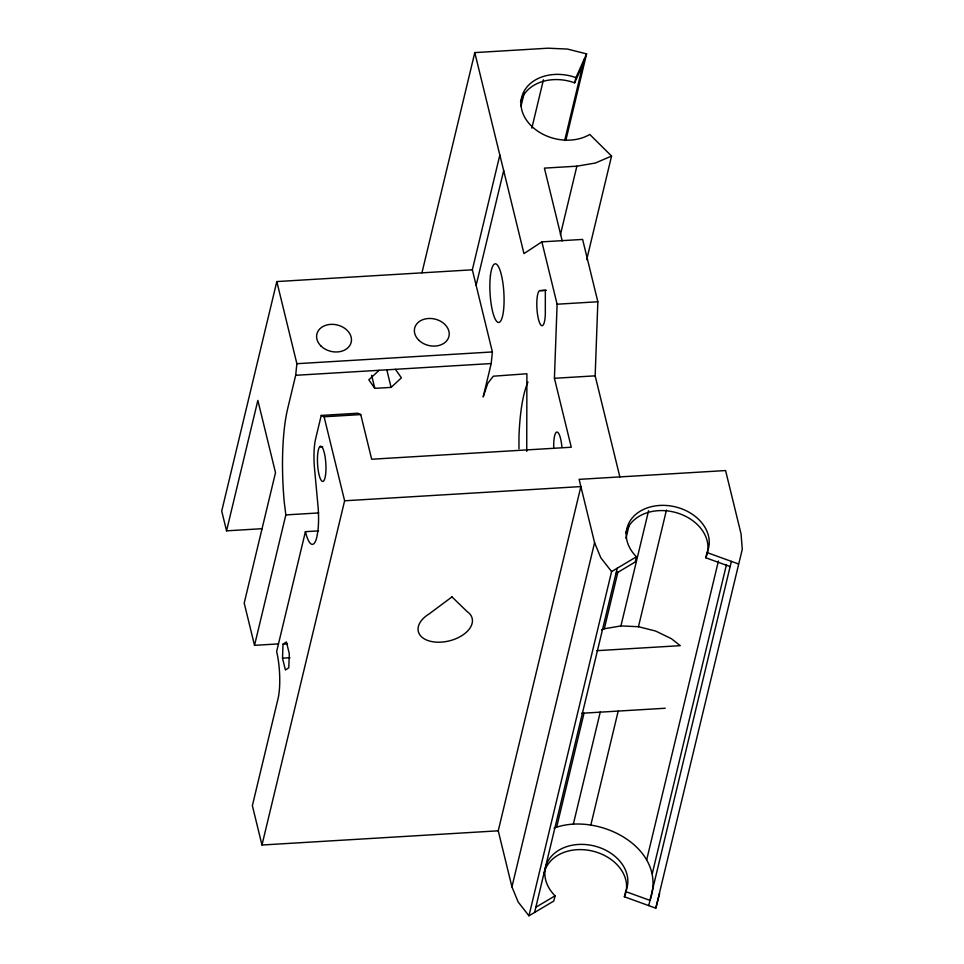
<?xml version="1.0" encoding="UTF-8"?>
<svg xmlns="http://www.w3.org/2000/svg" width="964" height="964" viewBox="0 0 964 964"><rect width="100%" height="100%" fill="white"/><g stroke="black" fill="none" stroke-linecap="round" stroke-linejoin="round"><path stroke-width="1.45" d="M518.957 448.79L518.981 436.343A100.762 23.69 86.6 0 1 527.971 382.057M526.73 451.393L526.898 373.767L493.279 376.201L487.736 383.431L483.181 396.951L491.206 363.548L492.399 351.944L472.336 269.812L499.834 155.083L474.794 52.61L548.046 48.2L567.495 49.068L586.594 53.9L565.94 139.949M282.512 658.183L283.018 644.157L286.416 641.928L289.308 653.737L288.79 667.775L285.404 670.004L282.512 658.183L289.959 657.737M261.979 845.018L344.618 500.786L580.882 486.579L498.243 830.811L261.979 845.018L252.363 805.675L278.03 698.755A33.62 7.905 86.6 0 0 276.632 651.592L305.419 531.67A33.62 7.905 86.6 0 0 316.855 537.068L317.927 530.73A33.583 7.893 86.6 0 0 317.975 505.835L314.529 468.528A31.908 7.507 86.6 0 1 315.614 438.897L321.241 415.436L357.897 413.231L360.753 414.58L371.67 459.238L571.266 447.236L554.421 378.298L557.108 304.214L541.876 241.868L582.605 239.421L597.849 301.756L595.162 375.839L619.852 476.915M278.403 643.904L254.52 645.338L285.838 514.909L284.272 502.28A100.762 23.69 86.6 0 1 287.658 408.712L295.683 375.309L296.876 363.705L276.813 281.572L472.336 269.812M276.813 281.572L221.72 511.065L226.552 530.839L262.377 528.682M226.552 530.839L257.858 400.409L275.511 472.649L244.205 603.09L254.52 645.338M421.943 272.848L474.794 52.61M476.132 285.32L503.678 170.58L499.834 155.083M521.054 106.076L524.223 92.893M531.839 128.128L543.431 79.819M520.524 102.184A41.982 32.306 13.5 0 1 574.652 82.832L575.906 77.626L586.594 53.9M564.663 140.575L584.184 59.226M560.421 234.734L576.87 166.182L595.342 163.037L611.562 156.072L589.787 134.454A41.982 32.306 13.5 0 1 521.741 109.715A41.982 32.306 13.5 0 1 575.906 77.626M586.702 259.629L611.562 156.072M554.047 828.1C597.463 811.483 668.606 847.476 649.989 900.388L625.624 891.567A41.982 32.306 13.5 0 0 578.316 844.464A41.982 32.306 13.5 0 0 555.071 895.809L553.818 901.027L528.959 915.8L518.174 902.015L511.944 886.892L594.583 542.672L579.123 479.361L725.579 470.553L741.051 533.851L742.28 549.275L655.797 908.172L624.371 896.785A41.982 32.306 13.5 0 0 594.149 851.477A41.982 32.306 13.5 0 0 543.829 874.975M528.959 915.8L611.598 571.568L636.457 556.794A41.982 32.306 13.5 0 1 659.713 505.449A41.982 32.306 13.5 0 1 707.01 552.553L738.448 563.94M534.586 912.462L617.225 568.242M556.71 826.955L584.015 713.227M601.632 629.902L604.295 628.769L617.948 571.893M625.998 538.358L629.143 525.235M636.457 556.794L635.204 562.012L615.972 573.46M573.351 824.112L600.307 711.842M604.295 628.769L620.924 625.925L648.579 510.727M590.872 824.895L618.177 711.167M620.924 625.925L638.457 626.708L666.461 510.064M624.371 896.785L625.624 891.567M730.122 566.591L705.756 557.77L707.01 552.553M646.724 859.683L718.421 561.024M652.339 873.396L726.507 564.482M648.736 905.606L731.375 561.373M655.797 908.172L659.641 893.508M574.652 82.832L582.931 64.443M379.141 370.297L368.826 379.816L374.803 388.359L391.095 387.383L401.41 377.852L395.433 369.308M541.876 241.868L523.958 253.604L503.678 170.58M535.839 907.257L555.071 895.809M540.551 290.634L545.347 290.285L545.311 310.131A17.629 4.145 86.6 0 1 541.587 325.615A17.629 4.145 86.6 0 1 536.827 306.13A17.629 4.145 86.6 0 1 540.551 290.634L546.371 290.285M576.87 166.182L544.407 168.122L562.205 240.916M557.108 304.214L597.849 301.756M296.876 363.705L492.399 351.944M295.683 375.309L491.206 363.548M554.421 378.298L595.162 375.839M321.241 415.436L324.097 416.785L360.753 414.58M319.747 446.898L322.675 446.718M285.838 514.909L318.674 512.932M305.419 531.67L318.614 530.875M283.018 644.157L287.489 643.88M596.704 650.688L680.259 645.663L671.402 638.686L655.665 631.059L638.457 626.708M581.678 713.276L665.232 708.251M611.598 571.568L600.813 557.782L594.583 542.672M386.853 370.007L391.095 387.383M498.243 830.811L511.944 886.892M371.622 375.333L374.803 388.359M324.097 416.785L344.618 500.786M553.722 447.633A17.629 4.145 86.6 0 1 556.891 432.041A17.629 4.145 86.6 0 1 561.916 447.043M625.769 533.188A41.982 32.306 13.5 0 1 677.294 512.969A41.982 32.306 13.5 0 1 705.756 557.77M320.096 446.44L319.132 447.706A17.629 4.145 86.6 0 0 318.53 472.24A17.629 4.145 86.6 0 0 324.82 478.53A17.629 4.145 86.6 0 0 324.326 452.899L323.374 449.706A17.629 4.145 86.6 0 0 320.096 446.44M451.971 596.909L429.161 613.911A27.715 16.46 -13.7 0 0 423.317 638.252A27.715 16.46 -13.7 0 0 461.334 635.963A27.715 16.46 -13.7 0 0 467.178 611.622L451.971 596.909M490.423 275.668A29.39 6.917 86.6 0 0 497.858 322.289A29.39 6.917 86.6 0 0 502.666 281.452A29.39 6.917 86.6 0 0 490.423 275.668M320.904 345.943A17.629 13.568 13.5 0 0 350.534 344.16A17.629 13.568 13.5 0 0 330.664 324.374A17.629 13.568 13.5 0 0 320.904 345.943M418.665 340.063A17.629 13.568 13.5 0 0 448.296 338.28A17.629 13.568 13.5 0 0 428.426 318.494A17.629 13.568 13.5 0 0 418.665 340.063"/></g></svg>
